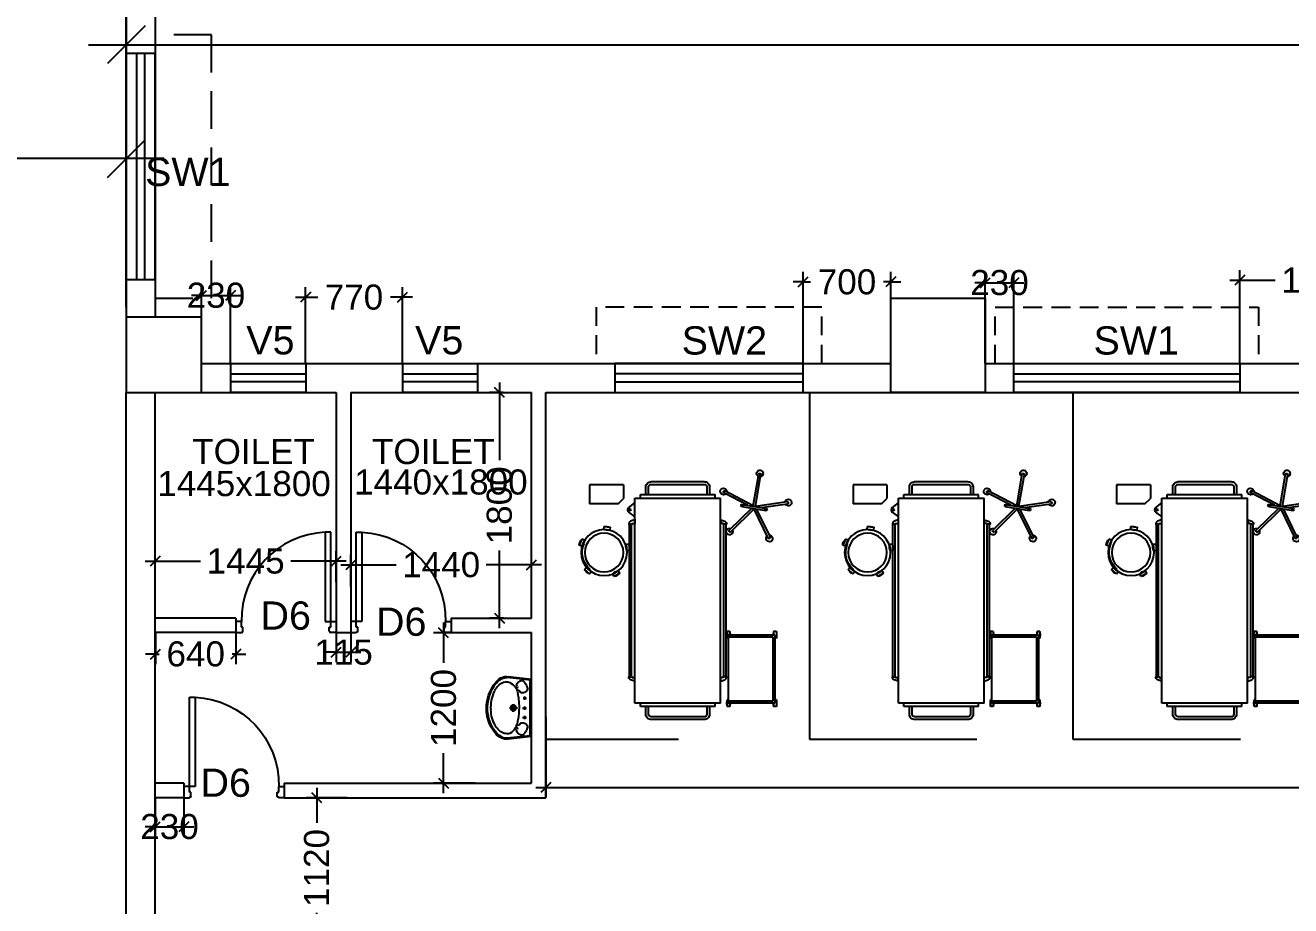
# Model space of a CAD drawing. Extents: x 7897917 to 8423973, y -6487334 to -6173396.
# Drawn here: x 7996950 to 8007034, y -6423734 to -6416719 of the extents above; entities that cross this region are included whole.
import ezdxf
from ezdxf.enums import TextEntityAlignment as Align

# ---------------------------------------------------------------- set-up
doc = ezdxf.new("R2010")
doc.units = 0
doc.header["$LTSCALE"] = 600
doc.header["$MEASUREMENT"] = 0
doc.header["$PDMODE"] = 35
doc.linetypes.add('DASHED', pattern=[0.75, 0.5, -0.25])
doc.linetypes.add('HIDDEN', pattern=[0.375, 0.25, -0.125])
doc.layers.get('0').update_dxf_attribs({"linetype": 'CONTINUOUS'})
doc.layers.get('Defpoints').update_dxf_attribs({"linetype": 'CONTINUOUS'})
for name, color, linetype in [('Beds', 33, 'CONTINUOUS'), ('chajja', 7, 'CONTINUOUS'), ('DIM', 8, 'CONTINUOUS'), ('DIM-TEXT', 8, 'CONTINUOUS'), ('DOOR', 32, 'CONTINUOUS'), ('furniture', 33, 'CONTINUOUS'), ('joinery', 7, 'CONTINUOUS'), ('LA-column', 3, 'CONTINUOUS'), ('LOADING', 140, 'CONTINUOUS'), ('Room Dim', 1, 'CONTINUOUS'), ('TEXT', 6, 'CONTINUOUS'), ('Toi-Euip', 8, 'CONTINUOUS'), ('Walls', 7, 'CONTINUOUS'), ('WIN', 151, 'CONTINUOUS'), ('Working Dim', 5, 'CONTINUOUS')]:
    doc.layers.add(name, color=color, linetype=linetype)
doc.styles.add('ari', font='arial.ttf')
doc.styles.add('ARIAL', font='arial.ttf')
doc.styles.add('RT', font='romant.shx')
doc.styles.get("Standard").update_dxf_attribs({"font": 'romans.shx'})
doc.linetypes.add('ZIGZAG', pattern='A,0.0001,-0.2,[131,ltypeshp.shx,S=0.2,R=0,X=-0.2,Y=0],-0.4,[131,ltypeshp.shx,S=0.2,R=180,X=0.2,Y=0],-0.2', length=0.8001)
doc.dimstyles.new('int. dim', dxfattribs={"dimtxt": 450, "dimasz": 80, "dimexe": 80, "dimexo": 0, "dimgap": 70, "dimtad": 0, "dimdec": 0, "dimzin": 12, "dimdsep": 46, "dimtxsty": 'ari', "dimblk": 'OBLIQUE', "dimcen": 2, "dimdle": 80, "dimclrd": 256, "dimclre": 256, "dimclrt": 6, "dimadec": 0, "dimazin": 0, "dimtfac": 1, "dimtdec": 0, "dimtix": 1, "dimtmove": 2, "dimatfit": 3, "dimfxl": 1, "dimtolj": 1, "dimtzin": 0, "dimlwd": -1, "dimlwe": -1, "dimarcsym": 0})
doc.dimstyles.new('STANDARD$0', dxfattribs={"dimscale": 0, "dimtxt": 150, "dimasz": 125, "dimexe": 0.75, "dimexo": 1, "dimgap": 25, "dimtad": 1, "dimdec": 0, "dimdsep": 46, "dimtxsty": 'Standard', "dimblk1": 'DOT', "dimblk2": 'DOT', "dimsah": 1, "dimcen": 2.5, "dimclrd": 1, "dimclre": 1, "dimclrt": 3, "dimadec": 0, "dimazin": 0, "dimtfac": 1, "dimtdec": 0, "dimtmove": 0, "dimatfit": 3, "dimldrblk": 'DOT', "dimfxl": 1, "dimtolj": 1, "dimtzin": 0, "dimarcsym": 0})
doc.dimstyles.new('TEXT', dxfattribs={"dimscale": 0, "dimtxt": 600, "dimasz": 300, "dimexe": 300, "dimexo": 30, "dimgap": 50, "dimtad": 0, "dimdec": 0, "dimzin": 0, "dimdsep": 46, "dimtxsty": 'RT', "dimblk": 'OBLIQUE', "dimcen": 0.09, "dimdle": 300, "dimclrd": 256, "dimclre": 256, "dimclrt": 170, "dimadec": 0, "dimazin": 0, "dimtfac": 1, "dimtdec": 0, "dimtofl": 0, "dimtmove": 2, "dimatfit": 3, "dimfxl": 1, "dimfrac": 2, "dimtolj": 1, "dimtzin": 0, "dimlwd": -1, "dimlwe": -1, "dimarcsym": 0})

# ---------------------------------------------------------------- blocks, each defined once
blk = doc.blocks.new('_Oblique')
at = {"color": 0, "linetype": 'ByBlock', "lineweight": -2}
blk.add_line((-0.5, -0.5), (0.5, 0.5), dxfattribs=at)
blk = doc.blocks.new('*D875')
at = {"layer": 'Defpoints', "color": 0, "linetype": 'Continuous', "transparency": 16777216}
for p in [(7997754, -6413865, 1), (8038814, -6413785, -10), (8038814, -6415234)]:
    blk.add_point(p, dxfattribs=at)
at = {"layer": 'DIM-TEXT', "transparency": 16777216}
for p, q in [((7997754, -6413865), (7997754, -6415534)), ((8038814, -6413785), (8038814, -6415534)), ((7997454, -6415234), (8012003, -6415234)), ((8039114, -6415234), (8024565, -6415234))]:
    blk.add_line(p, q, dxfattribs=at)
at = {"layer": 'DIM-TEXT', "linetype": 'Continuous', "transparency": 16777216, "xscale": 300, "yscale": 300, "zscale": 300, "rotation": 180}
blk.add_blockref('_Oblique', (7997754, -6415234), dxfattribs=at)
at = {"layer": 'DIM-TEXT', "linetype": 'Continuous', "transparency": 16777216, "xscale": 300, "yscale": 300, "zscale": 300}
blk.add_blockref('_Oblique', (8038814, -6415234), dxfattribs=at)
at = {"layer": 'DIM-TEXT', "color": 170, "linetype": 'Continuous', "transparency": 16777216, "insert": (8018284, -6415234), "char_height": 750, "attachment_point": 5, "style": 'ari'}
blk.add_mtext('\\A1;{\\H1.067x;DEPT. OF ANESTHESIA}', dxfattribs=at)
blk = doc.blocks.new('*D2141')
at = {"layer": 'Defpoints', "color": 0, "transparency": 16777216}
for p in [(7997754, -6417781), (7993924, -6418894), (7997754, -6418894, -8)]:
    blk.add_point(p, dxfattribs=at)
at = {"layer": 'DIM', "color": 8, "transparency": 16777216}
for p, q in [((7993924, -6418894), (7993924, -6417481)), ((7997754, -6418894), (7997754, -6417481)), ((7993624, -6417781), (7994905, -6417781)), ((7998054, -6417781), (7996774, -6417781))]:
    blk.add_line(p, q, dxfattribs=at)
at = {"layer": 'DIM', "color": 8, "transparency": 16777216, "xscale": 300, "yscale": 300, "zscale": 300, "rotation": 180}
blk.add_blockref('_Oblique', (7993924, -6417781), dxfattribs=at)
at = {"layer": 'DIM', "color": 8, "transparency": 16777216, "xscale": 300, "yscale": 300, "zscale": 300}
blk.add_blockref('_Oblique', (7997754, -6417781), dxfattribs=at)
at = {"layer": 'DIM', "color": 7, "transparency": 16777216, "insert": (7995839, -6417781), "char_height": 500, "attachment_point": 5, "style": 'ari'}
blk.add_mtext('\\A1;3.83m', dxfattribs=at)
blk = doc.blocks.new('1000')
at = {"layer": 'DOOR'}
for p, q in [((0, -100), (0, 0)), ((0, 0), (50, 0)), ((50, -100), (0, -100)), ((50, 0), (50, -2)), ((63, -49), (50, -49)), ((50, -49), (50, -100)), ((50, -100), (50, -901)), ((100, -100), (50, -100)), ((63, -13), (61, -13)), ((63, -13), (63, -49)), ((100, -901), (100, -100)), ((837, -13), (837, -49)), ((837, -13), (839, -13)), ((837, -49), (850, -49)), ((850, 0), (850, -2)), ((900, 0), (850, 0)), ((850, -49), (850, -100)), ((850, -100), (900, -100)), ((900, -100), (900, 0)), ((50, -901), (100, -901))]:
    blk.add_line(p, q, dxfattribs=at)
for centre, major_axis, start_param, end_param in [((50, -13), (-7.95, 7.95), 3.926991, 5.497787), ((850, -13), (7.95, 7.95), 0.785398, 2.356194)]:
    blk.add_ellipse(centre, major_axis=major_axis, ratio=1, start_param=start_param, end_param=end_param, dxfattribs=at)
at = {"layer": 'DOOR', "color": 145}
blk.add_ellipse((64, -115), major_axis=(-520, 590), ratio=1, start_param=2.464943, end_param=4.009476, dxfattribs=at)
blk = doc.blocks.new('A$C1E9F72C1')
at = {"layer": 'Toi-Euip', "color": 8}
for p, q in [((-228, 0), (-249, -186)), ((-228, 0), (228, 0)), ((228, 0), (249, -186)), ((-221, -7), (-242, -193)), ((-213, -10), (209, -10)), ((-64, -55), (-90, -55)), ((-76, -73), (-76, -40)), ((12, -55), (-15, -55)), ((-1, -73), (-1, -40)), ((92, -55), (65, -55)), ((79, -67), (79, -40)), ((221, -6), (242, -193)), ((-30, -145), (31, -145)), ((1, -175), (1, -113))]:
    blk.add_line(p, q, dxfattribs=at)
for centre, radius in [((-76, -55), 6.49), ((-1, -55), 6.49), ((79, -55), 6.49), ((1, -145), 21.7), ((1, -145), 15.6), ((1, -145), 11)]:
    blk.add_circle(centre, radius, dxfattribs=at)
for centre, radius, start, end in [((-208, 15), 24.9, 216.2215, 258.8549), ((208, 16), 26, 271.4204, 321.2513), ((-196, -77), 20.9, 116.809, 207.5092), ((-160, -68), 57.4, 198.3504, 235.0331), ((-125, -156), 127, 109.5864, 129.4018), ((-152, -67), 34.3, 68.6439, 118.0808), ((-168, -75), 49.6, 12.807, 54.9415), ((-115, -115), 27, 106.386, 151.7285), ((-150, -73), 32.2, 330.0791, 16.0346), ((35, -906), 808, 92.48, 98.7772), ((-3, -837), 738, 84.4518, 89.7569), ((152, -73), 32.2, 163.9654, 209.9209), ((170, -75), 49.6, 125.0585, 167.193), ((117, -115), 27, 28.2715, 73.614), ((154, -67), 34.3, 61.9192, 111.3561), ((127, -156), 127, 50.5982, 70.4136), ((163, -68), 57.4, 304.9669, 341.6496), ((198, -77), 20.9, 332.4908, 63.191), ((-166, -197), 84, 173.0041, 196.7608), ((-163, -200), 78.8, 174.8598, 213.2089), ((-110, -193), 95.5, 167.3454, 194.4146), ((-129, -205), 80.8, 113.6187, 156.307), ((-182, -101), 18, 230.4642, 309.5358), ((-164, -121), 8.67, 53.8926, 133.9597), ((-77, -276), 168, 94.0281, 120.4098), ((-163, -122), 8.8, 329.6713, 65.4896), ((-131, -108), 8.62, 142.6961, 276.8474), ((46, -401), 299, 76.1733, 85.7679), ((102, -220), 111, 24.9779, 81.9798), ((135, -107), 7.45, 281.3197, 41.7016), ((164, -122), 7.8, 112.0693, 194.8477), ((166, -121), 8.67, 46.0403, 126.1074), ((184, -101), 18, 230.4642, 309.5358), ((137, -201), 71.5, 327.5919, 23.2221), ((147, -198), 95.2, 311.9105, 2.7762), ((150, -200), 100, 311.3831, 7.6058), ((-141, -199), 107, 191.4479, 227.66), ((-120, -183), 124, 208.7854, 238.1585), ((-16, -67), 289, 226.8801, 256.3199), ((-83, -175), 127, 199.3054, 242.2025), ((-54, -136), 202, 229.3146, 253.0106), ((-13, -73), 250, 238.9436, 269.4813), ((5, -23), 300, 266.1546, 294.5893), ((11, -60), 296, 278.977, 313.6155), ((18, -68), 278, 292.3326, 313.7827), ((77, -165), 141, 291.6868, 328.1397), ((0, -46), 305, 248.1503, 293.8049), ((-4, -83), 277, 253.1484, 282.8609)]:
    blk.add_arc(centre, radius, start, end, dxfattribs=at)
blk = doc.blocks.new('*D2234')
at = {"layer": 'Defpoints', "color": 0, "transparency": 16777216}
for p in [(8001099, -6422230, 13), (8025329, -6422564, 22), (8001099, -6422793)]:
    blk.add_point(p, dxfattribs=at)
at = {"layer": 'Working Dim', "transparency": 16777216}
for p, q in [((8001099, -6422230), (8001099, -6422873)), ((8025329, -6422564), (8025329, -6422873)), ((8001019, -6422793), (8012766, -6422793)), ((8025409, -6422793), (8013662, -6422793))]:
    blk.add_line(p, q, dxfattribs=at)
at = {"layer": 'Working Dim', "transparency": 16777216, "xscale": 80, "yscale": 80, "zscale": 80, "rotation": 180}
blk.add_blockref('_Oblique', (8001099, -6422793), dxfattribs=at)
at = {"layer": 'Working Dim', "transparency": 16777216, "xscale": 80, "yscale": 80, "zscale": 80}
blk.add_blockref('_Oblique', (8025329, -6422793), dxfattribs=at)
at = {"layer": 'Working Dim', "color": 6, "transparency": 16777216, "insert": (8013214, -6422793), "char_height": 200, "attachment_point": 5, "style": 'ari'}
blk.add_mtext('\\A1;24230', dxfattribs=at)
blk = doc.blocks.new('*D2237')
at = {"layer": 'Defpoints', "color": 0, "transparency": 16777216}
for p in [(7999543, -6421018), (7999543, -6421190, 13), (8000984, -6421190, 13)]:
    blk.add_point(p, dxfattribs=at)
at = {"layer": 'Working Dim', "transparency": 16777216}
for p, q in [((7999463, -6421018), (7999905, -6421018)), ((7999543, -6421190), (7999543, -6420938)), ((8001064, -6421018), (8000622, -6421018)), ((8000984, -6421190), (8000984, -6420938))]:
    blk.add_line(p, q, dxfattribs=at)
at = {"layer": 'Working Dim', "transparency": 16777216, "xscale": 80, "yscale": 80, "zscale": 80, "rotation": 180}
blk.add_blockref('_Oblique', (7999543, -6421018), dxfattribs=at)
at = {"layer": 'Working Dim', "transparency": 16777216, "xscale": 80, "yscale": 80, "zscale": 80}
blk.add_blockref('_Oblique', (8000984, -6421018), dxfattribs=at)
at = {"layer": 'Working Dim', "color": 6, "transparency": 16777216, "insert": (8000264, -6421018), "char_height": 200, "attachment_point": 5, "style": 'ari'}
blk.add_mtext('\\A1;1440', dxfattribs=at)
blk = doc.blocks.new('*D2238')
at = {"layer": 'Defpoints', "color": 0, "transparency": 16777216}
for p in [(7999514, -6422874, 13), (7999272, -6423993), (7999563, -6423993, 23)]:
    blk.add_point(p, dxfattribs=at)
at = {"layer": 'Working Dim', "transparency": 16777216}
for p, q in [((7999272, -6422794), (7999272, -6423075)), ((7999514, -6422874), (7999192, -6422874)), ((7999272, -6424073), (7999272, -6423792)), ((7999563, -6423993), (7999192, -6423993))]:
    blk.add_line(p, q, dxfattribs=at)
at = {"layer": 'Working Dim', "transparency": 16777216, "xscale": 80, "yscale": 80, "zscale": 80}
for p, rotation in [((7999272, -6422874), 90), ((7999272, -6423993), 270)]:
    blk.add_blockref('_Oblique', p, dxfattribs=dict(at, rotation=rotation))
at = {"layer": 'Working Dim', "color": 6, "transparency": 16777216, "insert": (7999272, -6423434), "char_height": 200, "attachment_point": 5, "rotation": 90, "style": 'ari'}
blk.add_mtext('\\A1;1120', dxfattribs=at)
blk = doc.blocks.new('*D2239')
at = {"layer": 'Defpoints', "color": 0, "transparency": 16777216}
for p in [(8000534, -6421559, 23), (8000283, -6422759), (8000534, -6422759, 23)]:
    blk.add_point(p, dxfattribs=at)
at = {"layer": 'Working Dim', "transparency": 16777216}
for p, q in [((8000283, -6421479), (8000283, -6421800)), ((8000534, -6421559), (8000203, -6421559)), ((8000283, -6422839), (8000283, -6422518)), ((8000534, -6422759), (8000203, -6422759))]:
    blk.add_line(p, q, dxfattribs=at)
at = {"layer": 'Working Dim', "transparency": 16777216, "xscale": 80, "yscale": 80, "zscale": 80}
for p, rotation in [((8000283, -6421559), 90), ((8000283, -6422759), 270)]:
    blk.add_blockref('_Oblique', p, dxfattribs=dict(at, rotation=rotation))
at = {"layer": 'Working Dim', "color": 6, "transparency": 16777216, "insert": (8000283, -6422159), "char_height": 200, "attachment_point": 5, "rotation": 90, "style": 'ari'}
blk.add_mtext('\\A1;1200', dxfattribs=at)
blk = doc.blocks.new('*D2240')
at = {"layer": 'Defpoints', "color": 0, "transparency": 16777216}
for p in [(7997984, -6420989), (7997984, -6421156, 31), (7999428, -6421156, 13)]:
    blk.add_point(p, dxfattribs=at)
at = {"layer": 'Working Dim', "transparency": 16777216}
for p, q in [((7997984, -6421156), (7997984, -6420909)), ((7999428, -6421156), (7999428, -6420909)), ((7997904, -6420989), (7998346, -6420989)), ((7999508, -6420989), (7999066, -6420989))]:
    blk.add_line(p, q, dxfattribs=at)
at = {"layer": 'Working Dim', "transparency": 16777216, "xscale": 80, "yscale": 80, "zscale": 80, "rotation": 180}
blk.add_blockref('_Oblique', (7997984, -6420989), dxfattribs=at)
at = {"layer": 'Working Dim', "transparency": 16777216, "xscale": 80, "yscale": 80, "zscale": 80}
blk.add_blockref('_Oblique', (7999428, -6420989), dxfattribs=at)
at = {"layer": 'Working Dim', "color": 6, "transparency": 16777216, "insert": (7998706, -6420989), "char_height": 200, "attachment_point": 5, "style": 'ari'}
blk.add_mtext('\\A1;1445', dxfattribs=at)
blk = doc.blocks.new('*D2241')
at = {"layer": 'Defpoints', "color": 0, "transparency": 16777216}
for p in [(8000728, -6419644), (8000759, -6419644, 17), (8000762, -6421444, 13)]:
    blk.add_point(p, dxfattribs=at)
at = {"layer": 'Working Dim', "transparency": 16777216}
for p, q in [((8000728, -6419564), (8000728, -6420185)), ((8000759, -6419644), (8000648, -6419644)), ((8000728, -6421524), (8000728, -6420903)), ((8000762, -6421444), (8000648, -6421444))]:
    blk.add_line(p, q, dxfattribs=at)
at = {"layer": 'Working Dim', "transparency": 16777216, "xscale": 80, "yscale": 80, "zscale": 80}
for p, rotation in [((8000728, -6419644), 90), ((8000728, -6421444), 270)]:
    blk.add_blockref('_Oblique', p, dxfattribs=dict(at, rotation=rotation))
at = {"layer": 'Working Dim', "color": 6, "transparency": 16777216, "insert": (8000728, -6420544), "char_height": 200, "attachment_point": 5, "rotation": 90, "style": 'ari'}
blk.add_mtext('\\A1;1800', dxfattribs=at)
blk = doc.blocks.new('*D2245')
at = {"layer": 'Defpoints', "color": 0, "transparency": 16777216}
for p in [(7998584, -6418871), (7998354, -6419044, 3), (7998584, -6419414)]:
    blk.add_point(p, dxfattribs=at)
at = {"layer": 'Working Dim', "transparency": 16777216}
for p, q in [((7998354, -6419044), (7998354, -6418791)), ((7998584, -6419414), (7998584, -6418791)), ((7998354, -6418871), (7998274, -6418871)), ((7998354, -6418871), (7998584, -6418871)), ((7998584, -6418871), (7998664, -6418871))]:
    blk.add_line(p, q, dxfattribs=at)
at = {"layer": 'Working Dim', "transparency": 16777216, "xscale": 80, "yscale": 80, "zscale": 80}
blk.add_blockref('_Oblique', (7998354, -6418871), dxfattribs=at)
at = {"layer": 'Working Dim', "transparency": 16777216, "xscale": 80, "yscale": 80, "zscale": 80, "rotation": 180}
blk.add_blockref('_Oblique', (7998584, -6418871), dxfattribs=at)
at = {"layer": 'Working Dim', "color": 6, "transparency": 16777216, "insert": (7998469, -6418871), "char_height": 200, "attachment_point": 5, "style": 'ari'}
blk.add_mtext('\\A1;230', dxfattribs=at)
blk = doc.blocks.new('*D2246')
at = {"layer": 'Defpoints', "color": 0, "transparency": 16777216}
for p in [(7999955, -6418886), (7999184, -6419414), (7999955, -6419414)]:
    blk.add_point(p, dxfattribs=at)
at = {"layer": 'Working Dim', "transparency": 16777216}
for p, q in [((7999184, -6419414), (7999184, -6418806)), ((7999955, -6419414), (7999955, -6418806)), ((7999104, -6418886), (7999280, -6418886)), ((8000035, -6418886), (7999859, -6418886))]:
    blk.add_line(p, q, dxfattribs=at)
at = {"layer": 'Working Dim', "transparency": 16777216, "xscale": 80, "yscale": 80, "zscale": 80, "rotation": 180}
blk.add_blockref('_Oblique', (7999184, -6418886), dxfattribs=at)
at = {"layer": 'Working Dim', "transparency": 16777216, "xscale": 80, "yscale": 80, "zscale": 80}
blk.add_blockref('_Oblique', (7999955, -6418886), dxfattribs=at)
at = {"layer": 'Working Dim', "color": 6, "transparency": 16777216, "insert": (7999569, -6418886), "char_height": 200, "attachment_point": 5, "style": 'ari'}
blk.add_mtext('\\A1;770', dxfattribs=at)
blk = doc.blocks.new('*D2247')
at = {"layer": 'Defpoints', "color": 0, "transparency": 16777216}
for p in [(8003148, -6418764), (8003848, -6418894, 3), (8003148, -6419414)]:
    blk.add_point(p, dxfattribs=at)
at = {"layer": 'Working Dim', "transparency": 16777216}
for p, q in [((8003148, -6419414), (8003148, -6418684)), ((8003848, -6418894), (8003848, -6418684)), ((8003148, -6418764), (8003068, -6418764)), ((8003148, -6418764), (8003208, -6418764)), ((8003848, -6418764), (8003788, -6418764)), ((8003848, -6418764), (8003928, -6418764))]:
    blk.add_line(p, q, dxfattribs=at)
at = {"layer": 'Working Dim', "transparency": 16777216, "xscale": 80, "yscale": 80, "zscale": 80}
blk.add_blockref('_Oblique', (8003148, -6418764), dxfattribs=at)
at = {"layer": 'Working Dim', "transparency": 16777216, "xscale": 80, "yscale": 80, "zscale": 80, "rotation": 180}
blk.add_blockref('_Oblique', (8003848, -6418764), dxfattribs=at)
at = {"layer": 'Working Dim', "color": 6, "transparency": 16777216, "insert": (8003498, -6418764), "char_height": 200, "attachment_point": 5, "style": 'ari'}
blk.add_mtext('\\A1;700', dxfattribs=at)
blk = doc.blocks.new('*D2249')
at = {"layer": 'Defpoints', "color": 0, "transparency": 16777216}
for p in [(8004828, -6418770), (8004598, -6419414, 3), (8004828, -6419414)]:
    blk.add_point(p, dxfattribs=at)
at = {"layer": 'Working Dim', "transparency": 16777216}
for p, q in [((8004598, -6419414), (8004598, -6418690)), ((8004828, -6419414), (8004828, -6418690)), ((8004598, -6418770), (8004518, -6418770)), ((8004598, -6418770), (8004828, -6418770)), ((8004828, -6418770), (8004908, -6418770))]:
    blk.add_line(p, q, dxfattribs=at)
at = {"layer": 'Working Dim', "transparency": 16777216, "xscale": 80, "yscale": 80, "zscale": 80}
blk.add_blockref('_Oblique', (8004598, -6418770), dxfattribs=at)
at = {"layer": 'Working Dim', "transparency": 16777216, "xscale": 80, "yscale": 80, "zscale": 80, "rotation": 180}
blk.add_blockref('_Oblique', (8004828, -6418770), dxfattribs=at)
at = {"layer": 'Working Dim', "color": 6, "transparency": 16777216, "insert": (8004713, -6418770), "char_height": 200, "attachment_point": 5, "style": 'ari'}
blk.add_mtext('\\A1;230', dxfattribs=at)
blk = doc.blocks.new('*D2250')
at = {"layer": 'Defpoints', "color": 0, "transparency": 16777216}
for p in [(8007911, -6418750), (8007911, -6419414), (8006628, -6419414)]:
    blk.add_point(p, dxfattribs=at)
at = {"layer": 'Working Dim', "transparency": 16777216}
for p, q in [((8006628, -6419414), (8006628, -6418670)), ((8007911, -6419414), (8007911, -6418670)), ((8006548, -6418750), (8006910, -6418750)), ((8007991, -6418750), (8007630, -6418750))]:
    blk.add_line(p, q, dxfattribs=at)
at = {"layer": 'Working Dim', "transparency": 16777216, "xscale": 80, "yscale": 80, "zscale": 80, "rotation": 180}
blk.add_blockref('_Oblique', (8006628, -6418750), dxfattribs=at)
at = {"layer": 'Working Dim', "transparency": 16777216, "xscale": 80, "yscale": 80, "zscale": 80}
blk.add_blockref('_Oblique', (8007911, -6418750), dxfattribs=at)
at = {"layer": 'Working Dim', "color": 6, "transparency": 16777216, "insert": (8007270, -6418750), "char_height": 200, "attachment_point": 5, "style": 'ari'}
blk.add_mtext('\\A1;1285', dxfattribs=at)
blk = doc.blocks.new('*D2258')
at = {"layer": 'Defpoints', "color": 0, "transparency": 16777216}
for p in [(7997984, -6422874), (7998214, -6422874), (7998214, -6423105)]:
    blk.add_point(p, dxfattribs=at)
at = {"layer": 'Working Dim', "transparency": 16777216}
for p, q in [((7997984, -6422874), (7997984, -6423185)), ((7998214, -6422874), (7998214, -6423185)), ((7997984, -6423105), (7997904, -6423105)), ((7997984, -6423105), (7998214, -6423105)), ((7998214, -6423105), (7998294, -6423105))]:
    blk.add_line(p, q, dxfattribs=at)
at = {"layer": 'Working Dim', "transparency": 16777216, "xscale": 80, "yscale": 80, "zscale": 80}
blk.add_blockref('_Oblique', (7997984, -6423105), dxfattribs=at)
at = {"layer": 'Working Dim', "transparency": 16777216, "xscale": 80, "yscale": 80, "zscale": 80, "rotation": 180}
blk.add_blockref('_Oblique', (7998214, -6423105), dxfattribs=at)
at = {"layer": 'Working Dim', "color": 6, "transparency": 16777216, "insert": (7998099, -6423105), "char_height": 200, "attachment_point": 5, "style": 'ari'}
blk.add_mtext('\\A1;230', dxfattribs=at)
blk = doc.blocks.new('*D2259')
at = {"layer": 'Defpoints', "color": 0, "transparency": 16777216}
for p in [(7997988, -6421559), (7998628, -6421559), (7998628, -6421729)]:
    blk.add_point(p, dxfattribs=at)
at = {"layer": 'Working Dim', "transparency": 16777216}
for p, q in [((7997988, -6421559), (7997988, -6421809)), ((7998628, -6421559), (7998628, -6421809)), ((7997988, -6421729), (7997908, -6421729)), ((7997988, -6421729), (7998017, -6421729)), ((7998628, -6421729), (7998599, -6421729)), ((7998628, -6421729), (7998708, -6421729))]:
    blk.add_line(p, q, dxfattribs=at)
at = {"layer": 'Working Dim', "transparency": 16777216, "xscale": 80, "yscale": 80, "zscale": 80}
blk.add_blockref('_Oblique', (7997988, -6421729), dxfattribs=at)
at = {"layer": 'Working Dim', "transparency": 16777216, "xscale": 80, "yscale": 80, "zscale": 80, "rotation": 180}
blk.add_blockref('_Oblique', (7998628, -6421729), dxfattribs=at)
at = {"layer": 'Working Dim', "color": 6, "transparency": 16777216, "insert": (7998308, -6421729), "char_height": 200, "attachment_point": 5, "style": 'ari'}
blk.add_mtext('\\A1;640', dxfattribs=at)
blk = doc.blocks.new('*D2260')
at = {"layer": 'Defpoints', "color": 0, "transparency": 16777216}
for p in [(7999428, -6421559), (7999543, -6421559), (7999543, -6421715)]:
    blk.add_point(p, dxfattribs=at)
at = {"layer": 'Working Dim', "transparency": 16777216}
for p, q in [((7999428, -6421559), (7999428, -6421795)), ((7999543, -6421559), (7999543, -6421795)), ((7999428, -6421715), (7999348, -6421715)), ((7999428, -6421715), (7999543, -6421715)), ((7999543, -6421715), (7999623, -6421715))]:
    blk.add_line(p, q, dxfattribs=at)
at = {"layer": 'Working Dim', "transparency": 16777216, "xscale": 80, "yscale": 80, "zscale": 80}
blk.add_blockref('_Oblique', (7999428, -6421715), dxfattribs=at)
at = {"layer": 'Working Dim', "transparency": 16777216, "xscale": 80, "yscale": 80, "zscale": 80, "rotation": 180}
blk.add_blockref('_Oblique', (7999543, -6421715), dxfattribs=at)
at = {"layer": 'Working Dim', "color": 6, "transparency": 16777216, "insert": (7999486, -6421715), "char_height": 200, "attachment_point": 5, "style": 'ari'}
blk.add_mtext('\\A1;115', dxfattribs=at)
blk = doc.blocks.new('HF12177-P')
for p, q in [((0, 0), (-0.172, 0.237)), ((0, 0), (0.172, 0.237)), ((-0.02, -0.007), (-0.189, 0.225)), ((0.02, -0.007), (0.189, 0.225)), ((-0.063, -0.027), (-0.295, -0.102)), ((-0.01, -0.031), (-0.289, -0.121)), ((-0.12, -0.015), (-0.12, -0.019)), ((-0.112, -0.007), (0.112, -0.007)), ((-0.112, -0.027), (0.112, -0.027)), ((-0.1, -0.007), (-0.1, -0.027)), ((-0.01, -0.031), (-0.01, -0.324)), ((0.01, -0.031), (0.01, -0.324)), ((0.01, -0.031), (0.289, -0.121)), ((0.063, -0.027), (0.295, -0.102)), ((0.1, -0.007), (0.1, -0.027)), ((0.12, -0.015), (0.12, -0.019))]:
    blk.add_line(p, q)
for centre, radius, start, end in [((-0.185, 0.238), 0.03, 325.4712, 286.5288), ((-0.182, 0.23), 0.008, 126.3733, 216), ((0, -0.017), 0.315, 125.6267, 126.3733), ((-0.179, 0.233), 0.008, 36, 125.6267), ((0.185, 0.238), 0.03, 253.4712, 214.5288), ((0.179, 0.233), 0.008, 54.3733, 144), ((0, -0.017), 0.315, 53.6267, 54.3733), ((0.182, 0.23), 0.008, 324, 53.6267), ((-0.3, -0.114), 0.03, 37.4712, 358.5288), ((-0.293, -0.11), 0.008, 108, 197.6267), ((0, -0.017), 0.315, 197.6267, 198.3733), ((-0.112, -0.015), 0.008, 90, 180), ((-0.112, -0.019), 0.008, 180, 270), ((0.112, -0.015), 0.008, 0, 90), ((0.112, -0.019), 0.008, 270, 0), ((0.3, -0.114), 0.03, 181.4712, 142.5288), ((0.293, -0.11), 0.008, 342.3733, 72), ((0, -0.017), 0.315, 341.6267, 342.3733), ((-0.291, -0.114), 0.008, 198.3733, 288), ((0.291, -0.114), 0.008, 252, 341.6267), ((0, -0.332), 0.03, 109.4712, 70.5288), ((-0.002, -0.324), 0.008, 180, 269.6267), ((0, -0.017), 0.315, 269.6267, 270.3733), ((0.002, -0.324), 0.008, 270.3733, 0)]:
    blk.add_arc(centre, radius, start, end)
blk = doc.blocks.new('HF10037A-P')
for p, q in [((-0.03, 0.413), (-0.03, 0.388)), ((0.03, 0.413), (-0.03, 0.413)), ((0.03, 0.388), (-0.03, 0.388)), ((0.03, 0.413), (0.03, 0.388)), ((-0.216, 0.279), (-0.23, 0.221)), ((-0.216, 0.279), (-0.192, 0.273)), ((-0.192, 0.273), (-0.206, 0.215)), ((0.191, 0.27), (0.215, 0.277)), ((0.191, 0.27), (0.209, 0.212)), ((0.191, 0.237), (0.2, 0.24)), ((0.215, 0.277), (0.233, 0.22)), ((-0.23, 0.221), (-0.206, 0.215)), ((0.209, 0.212), (0.233, 0.22)), ((-0.164, 0.006), (-0.149, 0.026)), ((-0.164, 0.006), (-0.116, -0.03)), ((-0.149, 0.026), (-0.101, -0.01)), ((0.096, -0.011), (0.146, 0.023)), ((0.111, 0.011), (0.116, 0.003)), ((0.111, -0.031), (0.16, 0.003)), ((0.16, 0.003), (0.146, 0.023)), ((-0.116, -0.03), (-0.101, -0.01)), ((0.111, -0.031), (0.096, -0.011))]:
    blk.add_line(p, q)
for radius in [0.21, 0.177]:
    blk.add_circle((0, 0.177), radius)
for centre, radius, start, end in [((0, 0.325), 0.0925, 71.0754, 108.9246), ((0, 0.475), 0.0925, 251.0754, 288.9246), ((-0.138, 0.229), 0.0925, 147.3419, 185.1912), ((-0.284, 0.265), 0.0925, 327.3419, 5.1912), ((0, 0.177), 0.2, 303.6037, 17.3657), ((0.284, 0.268), 0.0925, 178.8412, 216.6904), ((0.141, 0.222), 0.0925, 358.8412, 36.6904), ((-0.087, 0.058), 0.0925, 214.1875, 252.0368), ((-0.177, -0.062), 0.0925, 34.1875, 72.0368), ((0.171, -0.066), 0.0925, 105.5121, 143.3614), ((0.086, 0.058), 0.0925, 285.5121, 323.3614)]:
    blk.add_arc(centre, radius, start, end)
blk = doc.blocks.new('ME17678-P')
at = {"layer": 'furniture', "color": 21}
for p, q in [((-0.05, 0.175), (0.26, 0.175)), ((-0.05, 0.175), (-0.05, 0.05)), ((0.26, 0.175), (0.26, 0)), ((0, 0), (-0.05, 0.05)), ((0, 0), (0.26, 0))]:
    blk.add_line(p, q, dxfattribs=at)
blk = doc.blocks.new('A$C6969112B')
at = {"layer": 'furniture', "color": 8}
for p, q in [((428, 1689), (478, 1729)), ((478, 1766), (1160, 1766)), ((478, 131), (478, 1766)), ((521, 1793), (1116, 1793)), ((521, 1766), (521, 1793)), ((1116, 1766), (1116, 1793)), ((1160, 131), (1160, 1766)), ((428, 1654), (478, 1615)), ((432, 1559), (432, 1557)), ((434, 343), (434, 1557)), ((451, 343), (451, 1557)), ((453, 1559), (453, 1557)), ((476, 1595), (476, 1561)), ((1162, 1595), (1162, 1561)), ((1185, 1559), (1185, 1557)), ((1186, 343), (1186, 1557)), ((1204, 343), (1204, 1557)), ((1205, 1559), (1205, 1557)), ((1234, 703), (1212, 703)), ((1212, 703), (1212, 650)), ((1223, 650), (1212, 650)), ((1223, 131), (1223, 676)), ((1223, 676), (1594, 676)), ((1223, 659), (1577, 659)), ((1234, 703), (1234, 676)), ((1577, 659), (1577, 148)), ((1605, 703), (1583, 703)), ((1583, 703), (1583, 676)), ((1594, 676), (1594, 131)), ((1605, 650), (1594, 650)), ((1605, 703), (1605, 650)), ((432, 340), (432, 343)), ((453, 340), (453, 343)), ((476, 304), (476, 339)), ((1162, 304), (1162, 339)), ((1185, 340), (1185, 343)), ((1205, 340), (1205, 343)), ((1160, 131), (478, 131)), ((521, 105), (521, 131)), ((1116, 105), (521, 105)), ((1116, 105), (1116, 131)), ((1223, 157), (1212, 157)), ((1212, 157), (1212, 105)), ((1234, 105), (1212, 105)), ((1577, 148), (1223, 148)), ((1594, 131), (1223, 131)), ((1234, 131), (1234, 105)), ((1583, 131), (1583, 105)), ((1605, 105), (1583, 105)), ((1605, 157), (1594, 157)), ((1605, 157), (1605, 105))]:
    blk.add_line(p, q, dxfattribs=at)
for points in [[(565, 1793), (565, 1854, -0.414214), (608, 1897), (1029, 1897, -0.414214), (1073, 1854), (1073, 1793)], [(587, 1793), (587, 1854, -0.414214), (608, 1875), (1029, 1875, -0.414214), (1051, 1854), (1051, 1793)], [(476, 1593), (451, 1585, 0.318781), (430, 1563), (430, 1559), (455, 1559), (455, 1563), (476, 1563)], [(1162, 1593), (1186, 1585, -0.318781), (1208, 1563), (1208, 1559), (1182, 1559), (1182, 1563), (1162, 1563)], [(476, 307), (451, 314, -0.318781), (430, 336), (430, 340), (455, 340), (455, 336), (476, 336)], [(1162, 307), (1186, 314, 0.318781), (1208, 336), (1208, 340), (1182, 340), (1182, 336), (1162, 336)], [(1073, 105), (1073, 44, -0.414214), (1029, 0), (608, 0, -0.414214), (565, 44), (565, 105)], [(1051, 105), (1051, 44, -0.414214), (1029, 22), (608, 22, -0.414214), (587, 44), (587, 105)]]:
    blk.add_lwpolyline(points, format="xyb", dxfattribs=at)
for points in [[(432, 1557), (453, 1557)], [(476, 1595), (478, 1595)], [(476, 1561), (478, 1561)], [(1162, 1595), (1160, 1595)], [(1162, 1561), (1160, 1561)], [(1205, 1557), (1185, 1557)], [(432, 343), (453, 343)], [(476, 339), (478, 339)], [(476, 304), (478, 304)], [(1162, 339), (1160, 339)], [(1162, 304), (1160, 304)], [(1205, 343), (1185, 343)]]:
    blk.add_lwpolyline(points, dxfattribs=at)
blk.add_circle((435, 1672), 9.27, dxfattribs=at)
for centre, radius, start, end in [((441, 1672), 21.4, 125.427, 234.573), ((1289, 676), 80.7, 161.0754, 198.9246), ((1158, 676), 80.7, 0, 18.9246), ((1660, 676), 80.7, 161.0754, 180), ((1529, 676), 80.7, 341.0754, 18.9246), ((1289, 131), 80.7, 161.0754, 198.9246), ((1158, 131), 80.7, 341.0754, 0), ((1660, 131), 80.7, 180, 198.9246), ((1529, 131), 80.7, 341.0754, 18.9246)]:
    blk.add_arc(centre, radius, start, end, dxfattribs=at)
at = {"layer": 'LOADING', "color": 8, "yscale": 872.7299101983663, "zscale": 872.7299101979671}
for name, p, xscale, rotation in [('HF12177-P', (1425, 1676), -872.7299101979006, 170.2976301882088), ('HF10037A-P', (215, 1178), -872.7299102004868, 353.6512974186875)]:
    blk.add_blockref(name, p, dxfattribs=dict(at, xscale=xscale, rotation=rotation))
at = {"layer": 'LOADING', "color": 8, "xscale": -872.7299101983663, "yscale": 872.7299101983663, "zscale": 872.7299101979671}
blk.add_blockref('ME17678-P', (343, 1719), dxfattribs=at)
blk = doc.blocks.new('*D2279')
at = {"layer": 'Defpoints', "color": 0, "linetype": 'Continuous', "transparency": 16777216}
for p in [(8038814, -6416874), (7997754, -6418964, 1), (8038814, -6419044, -10)]:
    blk.add_point(p, dxfattribs=at)
at = {"layer": 'DIM-TEXT', "transparency": 16777216}
for p, q in [((7997754, -6418964), (7997754, -6416574)), ((8038814, -6419044), (8038814, -6416574)), ((7997454, -6416874), (8008700, -6416874)), ((8039114, -6416874), (8027868, -6416874))]:
    blk.add_line(p, q, dxfattribs=at)
at = {"layer": 'DIM-TEXT', "linetype": 'Continuous', "transparency": 16777216, "xscale": 300, "yscale": 300, "zscale": 300, "rotation": 180}
blk.add_blockref('_Oblique', (7997754, -6416874), dxfattribs=at)
at = {"layer": 'DIM-TEXT', "linetype": 'Continuous', "transparency": 16777216, "xscale": 300, "yscale": 300, "zscale": 300}
blk.add_blockref('_Oblique', (8038814, -6416874), dxfattribs=at)
at = {"layer": 'DIM-TEXT', "color": 170, "linetype": 'Continuous', "transparency": 16777216, "insert": (8018284, -6416874), "char_height": 750, "attachment_point": 5, "style": 'ari'}
blk.add_mtext('\\A1;{\\H1.067x;POST-OPERATIVE WARD (20 BEDS) }', dxfattribs=at)

msp = doc.modelspace()

# ---------------------------------------------------------------- linework, layer by layer
at = {"layer": 'Beds', "linetype": 'ZIGZAG', "ltscale": 0.6}
for p, q in [((8003198.813, -6419643.78), (8003198.813, -6422408.731)), ((8005298.313, -6419643.781), (8005298.313, -6422408.732)), ((8001099.313, -6422408.709), (8002154.309, -6422408.709)), ((8003198.813, -6422408.708), (8004533.81, -6422408.708)), ((8005298.313, -6422408.708), (8006633.31, -6422408.708))]:
    msp.add_line(p, q, dxfattribs=at)
at = {"layer": 'chajja', "color": 7, "linetype": 'DASHED'}
msp.add_lwpolyline([(7997983.96, -6418893.753), (7998433.96, -6418893.753), (7998433.959, -6416793.753), (7997983.959, -6416793.753)], dxfattribs=at)
at = {"layer": 'chajja', "linetype": 'HIDDEN'}
for points in [[(8003298.095, -6419413.814), (8003298.095, -6418963.814), (8001498.095, -6418963.815), (8001498.095, -6419413.815)], [(8004677.872, -6419413.906), (8004677.872, -6418963.906), (8006777.872, -6418963.907), (8006777.872, -6419413.907)]]:
    msp.add_lwpolyline(points, dxfattribs=at)
at = {"layer": 'LA-column', "color": 2, "elevation": 2.283, "flags": 128}
for points in [[(8003848.049, -6419643.693), (8003848.049, -6418893.693), (8004598.049, -6418893.693), (8004598.049, -6419643.693)], [(7997754.049, -6419643.706), (7998354.049, -6419643.706), (7998354.049, -6419043.706), (7997754.049, -6419043.706)]]:
    msp.add_lwpolyline(points, close=True, dxfattribs=at)
at = {"layer": 'Walls', "linetype": 'Continuous'}
for p, q in [((7997753.96, -6416643.886), (7997753.959, -6419043.791)), ((7997983.96, -6416643.886), (7997983.959, -6419043.791))]:
    msp.add_line(p, q, dxfattribs=at)
at = {"layer": 'Walls'}
for p, q in [((7998354.222, -6419413.805), (8003845.812, -6419413.805)), ((8004598.313, -6419413.782), (8009942.313, -6419413.782)), ((7997753.953, -6426358.655), (7997753.953, -6419643.729)), ((7997983.953, -6426358.655), (7997983.953, -6419643.729)), ((7998354.222, -6419643.805), (7999428.366, -6419643.805)), ((7999428.366, -6419643.711), (7999428.366, -6421558.704)), ((7999543.366, -6419643.704), (7999543.366, -6421558.704)), ((7999543.366, -6419643.805), (8000983.866, -6419643.805)), ((8001098.866, -6419643.805), (8003845.812, -6419643.805)), ((8003599.313, -6419643.782), (8009942.134, -6419643.782)), ((7998628.366, -6421443.704), (7998628.366, -6421558.704)), ((8000343.366, -6421443.704), (8000343.366, -6421558.704)), ((7998213.866, -6422758.704), (7998213.866, -6422873.704)), ((7999013.762, -6422758.704), (7999013.762, -6422873.704))]:
    msp.add_line(p, q, dxfattribs=at)
at = {"layer": 'Walls', "extrusion": (-0.000145144, -2.25336e-17, 1)}
for p, q in [((8000983.866, -6421443.704), (8000983.866, -6419643.704)), ((8001098.866, -6422873.704), (8001098.866, -6419643.711)), ((8000983.866, -6422758.704), (8000983.866, -6421558.704))]:
    msp.add_line(p, q, dxfattribs=at)
at = {"layer": 'Walls', "extrusion": (2.25425e-17, 0.000145144, 1)}
for p, q in [((7998628.366, -6421443.704), (7997987.866, -6421443.704)), ((7998628.366, -6421558.704), (7997987.866, -6421558.704))]:
    msp.add_line(p, q, dxfattribs=at)
at = {"layer": 'Walls', "extrusion": (-2.25425e-17, 0.000145144, 1)}
for p, q in [((8000343.366, -6421443.704), (8000983.866, -6421443.704)), ((7999428.366, -6421558.704), (7999543.366, -6421558.704)), ((8000343.366, -6421558.704), (8000983.866, -6421558.704)), ((7999013.762, -6422758.704), (8000983.866, -6422758.704)), ((7999013.762, -6422873.704), (8001098.866, -6422873.704))]:
    msp.add_line(p, q, dxfattribs=at)
at = {"layer": 'Walls', "extrusion": (2.25247e-17, 0.000145144, 1)}
for p, q in [((7998213.866, -6422758.704), (7997983.862, -6422758.704)), ((7998213.866, -6422873.704), (7997983.863, -6422873.704))]:
    msp.add_line(p, q, dxfattribs=at)
at = {"layer": 'WIN', "linetype": 'Continuous'}
for p, q in [((7997836.742, -6416943.753), (7997836.742, -6418743.753)), ((7998584.294, -6419413.804), (7999184.294, -6419413.804)), ((7998584.294, -6419413.804), (7998584.294, -6419643.805)), ((7999184.294, -6419413.804), (7999184.294, -6419643.805)), ((7999954.616, -6419413.804), (8000554.616, -6419413.804)), ((7999954.616, -6419413.804), (7999954.616, -6419643.805)), ((8000554.616, -6419413.804), (8000554.616, -6419643.805)), ((7998584.294, -6419496.588), (7999184.294, -6419496.588)), ((7999954.616, -6419496.588), (8000554.616, -6419496.588)), ((7999184.294, -6419561.021), (7998584.294, -6419561.021)), ((8000554.616, -6419561.021), (7999954.616, -6419561.021)), ((7999184.294, -6419643.805), (7998584.294, -6419643.805)), ((8000554.616, -6419643.805), (7999954.616, -6419643.805))]:
    msp.add_line(p, q, dxfattribs=at)
for points in [[(7997983.959, -6418743.753), (7997983.959, -6416943.753), (7997753.959, -6416943.753), (7997753.959, -6418743.753)], [(8003148.095, -6419413.815), (8001648.095, -6419413.815), (8001648.095, -6419643.815), (8003148.095, -6419643.815)], [(8003148.095, -6419496.598), (8001648.095, -6419496.598), (8001648.095, -6419561.031), (8003148.095, -6419561.031)], [(8004827.872, -6419413.907), (8006627.872, -6419413.907), (8006627.872, -6419643.907), (8004827.872, -6419643.907)], [(8004827.872, -6419496.69), (8006627.872, -6419496.69), (8006627.872, -6419561.124), (8004827.872, -6419561.124)]]:
    msp.add_lwpolyline(points, close=True, dxfattribs=at)
msp.add_lwpolyline([(7997901.176, -6418743.753), (7997901.176, -6416943.753)], dxfattribs=at)

# ---------------------------------------------------------------- block references
at = {"layer": 'Beds'}
for p in [(8001330.079, -6422251.901), (8003430.026, -6422251.901), (8005529.526, -6422251.901)]:
    msp.add_blockref('A$C6969112B', p, dxfattribs=at)
at = {"layer": 'DOOR', "linetype": 'Continuous', "zscale": 0.8887661993503803}
for p, xscale, yscale, rotation in [((7999428.366, -6421558.704), 0.8887661993503803, 0.8887661993503803, 180.0000130885557), ((7999543.366, -6421558.704), -0.8887661993503803, 0.8887661993503571, 179.9999869114442), ((7998213.866, -6422873.704), -0.8887661993503803, 0.8887661993503571, 179.9999869114442)]:
    msp.add_blockref('1000', p, dxfattribs=dict(at, xscale=xscale, yscale=yscale, rotation=rotation))
at = {"layer": 'Toi-Euip', "color": 31, "xscale": -1, "rotation": 270}
msp.add_blockref('A$C1E9F72C1', (8000983.866, -6422158.704), dxfattribs=at)

# ---------------------------------------------------------------- texts
at = {"layer": 'joinery', "style": 'ari'}
for s, p in [('SW1', (7998244.942, -6417999.501)), ('SW1', (7998245.031, -6417999.386)), ('V5', (7998902.985, -6419341.269)), ('V5', (8000248.433, -6419341.269)), ('SW2', (8002520.861, -6419342.343)), ('SW1', (8005802.991, -6419342.435)), ('D6', (7999025.189, -6421534.677)), ('D6', (7999945.627, -6421583.764)), ('D6', (7998547.061, -6422866.823))]:
    msp.add_text(s, height=225, dxfattribs=at).set_placement(p, align=Align.CENTER)
at = {"layer": 'Room Dim', "style": 'ARIAL'}
for s, p in [('1445x1800', (7998692.935, -6420470.779)), ('1440x1800', (8000261.744, -6420457.875))]:
    msp.add_text(s, height=200, dxfattribs=at).set_placement(p, align=Align.CENTER)
at = {"layer": 'TEXT', "color": 7, "style": 'ARIAL'}
for p in [(7998768.935, -6420215.123), (8000201.842, -6420215.123)]:
    msp.add_text('TOILET', height=200, dxfattribs=at).set_placement(p, align=Align.CENTER)

# ---------------------------------------------------------------- dimensions: what is measured, and where the dimension line sits
at = {"layer": 'DIM'}
dim = msp.add_linear_dim(base=(7997754.227, -6417781.339, -1.031), p1=(7993924.226, -6418893.726, -1.031), p2=(7997754.227, -6418893.721, -8.679), dimstyle='STANDARD$0', override={"dimscale": 1, "dimtxt": 500, "dimasz": 300, "dimexe": 300, "dimexo": 0, "dimgap": 1, "dimtad": 0, "dimdec": 2, "dimlfac": 0.001, "dimzin": 0, "dimpost": 'm', "dimtxsty": 'ari', "dimblk1": 'Oblique', "dimblk2": 'Oblique', "dimcen": 0, "dimdle": 300, "dimclrd": 8, "dimclre": 8, "dimclrt": 7, "dimadec": 2, "dimtdec": 2, "dimtmove": 2, "dimfxl": 0.75, "dimfrac": 1, "dimlwd": 65535, "dimlwe": 65535}, dxfattribs=at)
dim.commit()
dim.dimension.update_dxf_attribs({"geometry": '*D2141', "text_midpoint": (7995839.227, -6417781.339, -1.031)})
at = {"layer": 'DIM-TEXT', "linetype": 'Continuous'}
for base, p1, p2, text, picture, middle in [((8038814.092, -6415234.196, 7.513), (7997753.872, -6413864.735, 8.544), (8038814.092, -6413784.82, -2.749), '{\\H1.067x;DEPT. OF ANESTHESIA}', '*D875', (8018283.982, -6415234.196, 7.513)), ((8038814.092, -6416874.22, 7.513), (7997753.872, -6418963.786, 8.544), (8038814.092, -6419043.702, -2.749), '{\\H1.067x;POST-OPERATIVE WARD (20 BEDS) }', '*D2279', (8018283.982, -6416874.22, 7.513))]:
    dim = msp.add_linear_dim(base=base, p1=p1, p2=p2, angle=180, text=text, dimstyle='TEXT', override={"dimscale": 1, "dimtxt": 750, "dimexo": 0, "dimtxsty": 'ari'}, dxfattribs=at)
    dim.commit()
    dim.dimension.update_dxf_attribs({"geometry": picture, "text_midpoint": middle})
at = {"layer": 'Working Dim'}
for base, p1, p2, picture, middle in [((8003148.095, -6418763.701), (8003847.872, -6418893.693, 3.421), (8003148.095, -6419413.805), '*D2247', (8003497.984, -6418763.701)), ((8004827.872, -6418769.843), (8004597.872, -6419413.844, 3.421), (8004827.872, -6419413.782), '*D2249', (8004712.872, -6418769.843)), ((7998584.294, -6418870.653), (7998353.96, -6419043.69, 3.421), (7998584.294, -6419413.804), '*D2245', (7998469.127, -6418870.653)), ((7999954.616, -6418886.305), (7999184.294, -6419413.804), (7999954.616, -6419413.804), '*D2246', (7999569.455, -6418886.305)), ((7998628.366, -6421729.4768), (7997987.8662, -6421558.7036), (7998628.366, -6421558.7037), '*D2259', (7998308.1161, -6421729.4768)), ((7999543.366, -6421715.029), (7999428.366, -6421558.704), (7999543.366, -6421558.704), '*D2260', (7999485.866, -6421715.029)), ((7998213.866, -6423105.239), (7997983.863, -6422873.704), (7998213.866, -6422873.704), '*D2258', (7998098.864, -6423105.239))]:
    dim = msp.add_linear_dim(base=base, p1=p1, p2=p2, dimstyle='int. dim', override={"dimtxt": 200, "dimarcsym": 1}, dxfattribs=at)
    dim.commit()
    dim.dimension.update_dxf_attribs({"geometry": picture, "text_midpoint": middle})
dim = msp.add_linear_dim(base=(8007911.498, -6418749.554), p1=(8006627.872, -6419413.907), p2=(8007911.498, -6419413.782), text='1285', dimstyle='int. dim', override={"dimtxt": 200, "dimarcsym": 1}, dxfattribs=at)
dim.commit()
dim.dimension.update_dxf_attribs({"geometry": '*D2250', "text_midpoint": (8007269.685, -6418749.554)})
for base, p1, p2, angle, picture, middle in [((8000727.911, -6419643.82), (8000762.497, -6421443.704, 13.302), (8000758.686, -6419643.82, 17.22), 90, '*D2241', (8000727.911, -6420543.762)), ((7997983.861, -6420988.676), (7999428.366, -6421156.004, 13.302), (7997983.861, -6421156.006, 30.522), 180, '*D2240', (7998706.113, -6420988.676)), ((7999543.366, -6421018.2047), (8000983.8658, -6421190.4546, 13.3015), (7999543.366, -6421190.4546, 13.3015), 180, '*D2237', (8000263.6159, -6421018.2047)), ((8000282.662, -6422758.704), (8000533.866, -6421558.704, 23.129), (8000533.866, -6422758.704, 23.129), 90, '*D2239', (8000282.662, -6422158.704)), ((8001098.866, -6422792.85), (8025328.86, -6422564.266, 22.385), (8001098.866, -6422229.821, 13.302), 180, '*D2234', (8013213.863, -6422792.85)), ((7999272.477, -6423993.308), (7999513.933, -6422873.704, 13.302), (7999563.37, -6423993.308, 23.129), 90, '*D2238', (7999272.477, -6423433.506))]:
    dim = msp.add_linear_dim(base=base, p1=p1, p2=p2, angle=angle, dimstyle='int. dim', override={"dimtxt": 200}, dxfattribs=at)
    dim.commit()
    dim.dimension.update_dxf_attribs({"geometry": picture, "text_midpoint": middle})

doc.saveas('drawing.dxf')
